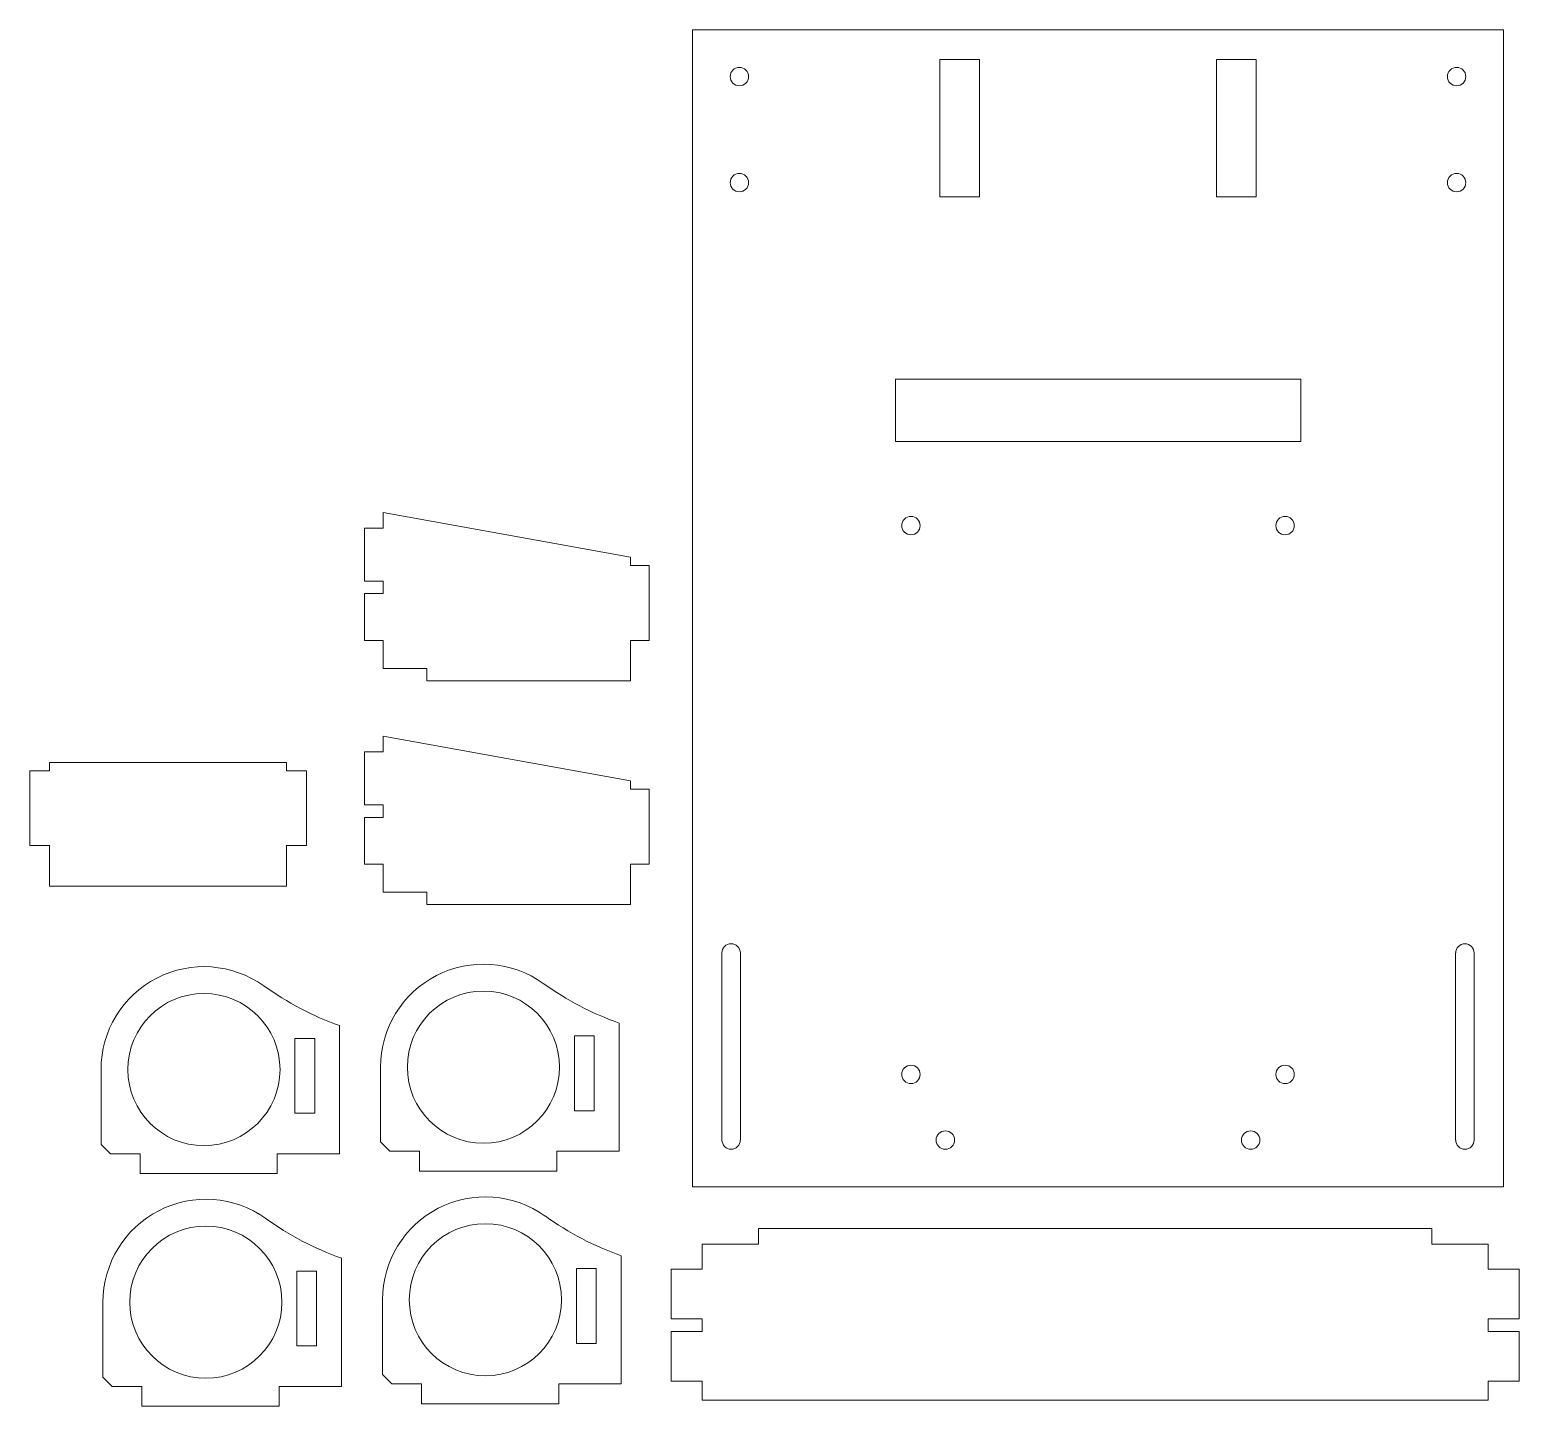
# Model space of a CAD drawing. Header units: millimetres. Extents: x -171 to 68, y -128 to 92.
import ezdxf

# ---------------------------------------------------------------- set-up
doc = ezdxf.new("R2010")
doc.units = ezdxf.units.MM

msp = doc.modelspace()

# ---------------------------------------------------------------- linework, layer by layer
at = {"color": 1, "linetype": 'Continuous', "lineweight": 0}
for p, q in [((-65, 92.25), (65, 92.25)), ((-65, -93.25), (-65, 92.25)), ((65, 92.25), (65, -93.25)), ((-114.64, 14.85), (-74.99, 7.68)), ((-114.64, 12.35), (-114.64, 14.85)), ((-114.64, 12.35), (-117.64, 12.35)), ((-117.64, 3.85), (-117.64, 12.35)), ((-74.99, 6.35), (-74.99, 7.68)), ((-74.99, 6.35), (-71.99, 6.35)), ((-71.99, -5.65), (-71.99, 6.35)), ((-117.64, 3.85), (-114.64, 3.85)), ((-114.64, 3.85), (-114.64, 1.85)), ((-117.64, 1.85), (-114.64, 1.85)), ((-117.64, -5.65), (-117.64, 1.85)), ((-114.64, -5.65), (-117.64, -5.65)), ((-114.64, -10.15), (-114.64, -5.65)), ((-74.99, -12.15), (-74.99, -5.65)), ((-74.99, -5.65), (-71.99, -5.65)), ((-114.64, -10.15), (-107.64, -10.15)), ((-107.64, -10.15), (-107.64, -12.15)), ((-107.64, -12.15), (-74.99, -12.15)), ((-114.64, -21.03), (-74.99, -28.2)), ((-114.64, -23.53), (-114.64, -21.03)), ((-114.64, -23.53), (-117.64, -23.53)), ((-117.64, -32.03), (-117.64, -23.53)), ((-130.12, -25.22), (-168.12, -25.22)), ((-168.12, -25.22), (-168.12, -26.55)), ((-130.12, -26.55), (-130.12, -25.22)), ((-168.12, -26.55), (-171.29, -26.55)), ((-171.29, -38.55), (-171.29, -26.55)), ((-130.12, -26.55), (-126.94, -26.55)), ((-126.94, -38.55), (-126.94, -26.55)), ((-74.99, -29.53), (-74.99, -28.2)), ((-74.99, -29.53), (-71.99, -29.53)), ((-71.99, -41.53), (-71.99, -29.53)), ((-117.64, -32.03), (-114.64, -32.03)), ((-114.64, -32.03), (-114.64, -34.03)), ((-117.64, -34.03), (-114.64, -34.03)), ((-117.64, -41.53), (-117.64, -34.03)), ((-168.12, -38.55), (-171.29, -38.55)), ((-168.12, -45.05), (-168.12, -38.55)), ((-130.12, -45.05), (-130.12, -38.55)), ((-130.12, -38.55), (-126.94, -38.55)), ((-114.64, -41.53), (-117.64, -41.53)), ((-114.64, -46.03), (-114.64, -41.53)), ((-74.99, -48.03), (-74.99, -41.53)), ((-74.99, -41.53), (-71.99, -41.53)), ((-168.12, -45.05), (-130.12, -45.05)), ((-114.64, -46.03), (-107.64, -46.03)), ((-107.64, -46.03), (-107.64, -48.03)), ((-107.64, -48.03), (-74.99, -48.03)), ((-121.61, -67.43), (-121.61, -87.97)), ((-76.78, -67.03), (-76.78, -87.58)), ((-159.87, -74.47), (-159.87, -86.47)), ((-115.05, -74.08), (-115.05, -86.08)), ((-159.87, -86.47), (-158.37, -87.97)), ((-153.61, -87.97), (-158.37, -87.97)), ((-153.61, -91.15), (-153.61, -87.97)), ((-131.61, -91.15), (-131.61, -87.97)), ((-121.61, -87.97), (-131.61, -87.97)), ((-115.05, -86.08), (-113.55, -87.58)), ((-108.78, -87.58), (-113.55, -87.58)), ((-108.78, -90.75), (-108.78, -87.58)), ((-86.78, -90.75), (-86.78, -87.58)), ((-76.78, -87.58), (-86.78, -87.58)), ((-86.78, -90.75), (-108.78, -90.75)), ((-131.61, -91.15), (-153.61, -91.15)), ((65, -93.25), (-65, -93.25)), ((-54.46, -99.96), (53.54, -99.96)), ((-54.46, -102.46), (-54.46, -99.96)), ((53.54, -99.96), (53.54, -102.46)), ((-63.46, -102.46), (-54.46, -102.46)), ((-63.46, -106.46), (-63.46, -102.46)), ((53.54, -102.46), (62.54, -102.46)), ((62.54, -106.46), (62.54, -102.46)), ((-121.3, -104.73), (-121.3, -125.27)), ((-76.48, -104.33), (-76.48, -124.88)), ((-63.46, -106.46), (-68.46, -106.46)), ((-68.46, -106.46), (-68.46, -114.46)), ((62.54, -106.46), (67.54, -106.46)), ((67.54, -106.46), (67.54, -114.46)), ((-159.56, -111.77), (-159.56, -123.77)), ((-114.74, -111.38), (-114.74, -123.38)), ((-68.46, -114.46), (-63.46, -114.46)), ((-63.46, -114.46), (-63.46, -116.46)), ((62.54, -114.46), (62.54, -116.46)), ((67.54, -114.46), (62.54, -114.46)), ((-68.46, -116.46), (-63.46, -116.46)), ((-68.46, -116.46), (-68.46, -124.46)), ((67.54, -116.46), (62.54, -116.46)), ((67.54, -116.46), (67.54, -124.46)), ((-159.56, -123.77), (-158.06, -125.27)), ((-114.74, -123.38), (-113.24, -124.88)), ((-153.3, -125.27), (-158.06, -125.27)), ((-153.3, -128.45), (-153.3, -125.27)), ((-131.3, -128.45), (-131.3, -125.27)), ((-121.3, -125.27), (-131.3, -125.27)), ((-108.48, -124.88), (-113.24, -124.88)), ((-108.48, -128.05), (-108.48, -124.88)), ((-86.48, -128.05), (-86.48, -124.88)), ((-76.48, -124.88), (-86.48, -124.88)), ((-63.46, -124.46), (-68.46, -124.46)), ((-63.46, -127.46), (-63.46, -124.46)), ((62.54, -127.46), (62.54, -124.46)), ((62.54, -124.46), (67.54, -124.46)), ((-131.3, -128.45), (-153.3, -128.45)), ((-86.48, -128.05), (-108.48, -128.05)), ((-63.46, -127.46), (62.54, -127.46))]:
    msp.add_line(p, q, dxfattribs=at)
at = {"color": 5, "linetype": 'Continuous', "lineweight": 0}
for p, q in [((-25.35, 65.49), (-25.35, 87.49)), ((-25.35, 87.49), (-19, 87.49)), ((-19, 87.49), (-19, 65.49)), ((19, 65.49), (19, 87.49)), ((19, 87.49), (25.35, 87.49)), ((25.35, 87.49), (25.35, 65.49)), ((-19, 65.49), (-25.35, 65.49)), ((25.35, 65.49), (19, 65.49)), ((-32.5, 36.25), (32.5, 36.25)), ((-32.5, 36.25), (-32.5, 26.25)), ((32.5, 36.25), (32.5, 26.25)), ((-32.5, 26.25), (32.5, 26.25)), ((-60.3, -55.77), (-60.3, -85.78)), ((-57.35, -85.78), (-57.35, -55.77)), ((57.35, -55.77), (57.35, -85.78)), ((60.3, -85.78), (60.3, -55.77)), ((-83.96, -69.08), (-83.96, -81.08)), ((-80.78, -69.08), (-83.96, -69.08)), ((-80.78, -81.08), (-80.78, -69.08)), ((-128.78, -69.47), (-128.78, -81.47)), ((-125.61, -69.47), (-128.78, -69.47)), ((-125.61, -81.47), (-125.61, -69.47)), ((-83.96, -81.08), (-80.78, -81.08)), ((-128.78, -81.47), (-125.61, -81.47)), ((-128.47, -106.77), (-128.47, -118.77)), ((-125.3, -106.77), (-128.47, -106.77)), ((-125.3, -118.77), (-125.3, -106.77)), ((-83.65, -106.38), (-83.65, -118.38)), ((-80.48, -106.38), (-83.65, -106.38)), ((-80.48, -118.38), (-80.48, -106.38)), ((-128.47, -118.77), (-125.3, -118.77)), ((-83.65, -118.38), (-80.48, -118.38))]:
    msp.add_line(p, q, dxfattribs=at)
for centre, radius in [((-57.5, 84.75), 1.47), ((57.5, 84.75), 1.47), ((-57.5, 67.75), 1.47), ((57.5, 67.75), 1.47), ((-30, 12.75), 1.48), ((30, 12.75), 1.48), ((-98.55, -74.08), 12.2), ((-143.37, -74.47), 12.2), ((-30, -75.25), 1.47), ((30, -75.25), 1.48), ((-24.48, -85.78), 1.48), ((24.48, -85.78), 1.48), ((-143.06, -111.77), 12.2), ((-98.24, -111.38), 12.2)]:
    msp.add_circle(centre, radius, dxfattribs=at)
for centre, radius, start, end in [((-58.83, -55.77), 1.48, 0, 180), ((58.83, -55.77), 1.47, 0, 180), ((-58.83, -85.78), 1.47, 180, 0), ((58.83, -85.78), 1.47, 180, 0)]:
    msp.add_arc(centre, radius, start, end, dxfattribs=at)
at = {"color": 1, "linetype": 'Continuous', "lineweight": 0}
for centre in [(-143.37, -74.47), (-98.55, -74.08), (-143.06, -111.77), (-98.24, -111.38)]:
    msp.add_arc(centre, 16.5, 54.4504, 180, dxfattribs=at)
for points in [[(-121.61, -67.43), (-125.95, -65.87), (-130, -63.74), (-133.77, -61.05)], [(-76.78, -67.03), (-81.13, -65.47), (-85.18, -63.35), (-88.95, -60.65)], [(-121.3, -104.73), (-125.64, -103.17), (-129.69, -101.04), (-133.47, -98.35)], [(-76.48, -104.33), (-80.82, -102.77), (-84.87, -100.65), (-88.64, -97.95)]]:
    msp.add_open_spline(points, degree=3, dxfattribs=at)

doc.saveas('drawing.dxf')
